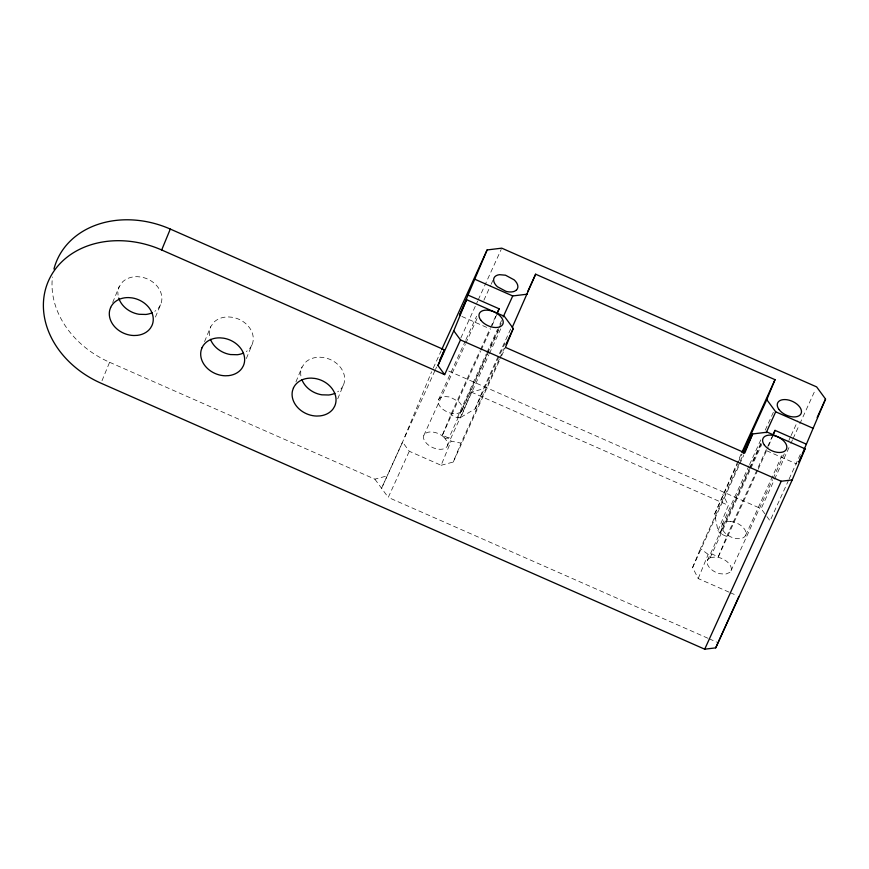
<?xml version="1.0" encoding="UTF-8"?>
<svg xmlns="http://www.w3.org/2000/svg" width="869" height="869" viewBox="0 0 869 869"><rect width="100%" height="100%" fill="white"/><g stroke="black" fill="none" stroke-linecap="round" stroke-linejoin="round"><path stroke-width="0.65" stroke-dasharray="4.34 3.26" d="M155.464 317.033L160.537 304.737A22.551 18.292 22.4 0 0 140.735 276.994L137.291 276.679A22.551 18.292 22.4 0 0 122.616 281.849L119.259 286.553L118.325 289.268A22.551 18.292 22.4 0 0 118.065 295.102M246.351 358.539L251.923 345.004A22.551 18.292 22.4 0 0 232.121 317.261L228.677 316.946A22.551 18.292 22.4 0 0 214.002 322.117L210.646 326.82L209.722 329.536A22.551 18.292 22.4 0 0 209.853 337.357M337.737 398.806L343.32 385.271A22.551 18.292 22.4 0 0 323.518 357.528L320.074 357.213A22.551 18.292 22.4 0 0 305.399 362.384L302.043 367.087L301.108 369.803A22.551 18.292 22.4 0 0 301.239 377.624M722.106 528.471L720.216 533.609L726.701 536.466L718.305 556.823L711.82 553.966L708.159 554.411L700.414 548.6L739.725 462.308M112.666 302.542L119.259 286.553M101.999 380.72L109.603 362.275A90.224 73.17 22.4 0 1 52.455 277.005M204.563 341.582L210.646 326.82M295.96 381.849L302.043 367.087M404.748 436.901L431.611 371.736M499.219 359.299L461.015 443.125L451.076 441.137L448.849 438.095L442.364 435.239L450.761 414.871L479.981 350.728M492.18 325.56L496.623 314.774M434.924 370.694L381.567 488.28L402.597 442.136L409.288 451.261L441.126 465.284L451.076 441.137M452.065 413.416L450.761 414.871L457.246 417.739L460.907 417.294L471.291 392.093L483.392 388.856L510.907 328.449M441.126 465.284L453.227 462.047L461.015 443.125M460.907 417.294L475.158 408.821L483.392 388.856M729.026 592.137L698.198 578.558L692.615 567.522L700.414 548.6M749.36 469.64L720.216 533.609L717.99 530.568L714.546 514.307L741.311 453.651M698.198 578.558L708.159 554.411M717.99 530.568L728.374 505.367L722.78 494.331M758.213 469.238L768.131 447.144M768.62 445.949L772.574 436.357M710.147 557.779L750.501 469.086M433.294 368.043L441.137 350.815M435.478 369.466L436.596 367.011M707.953 638.259L388.258 497.405L409.288 451.261M460.852 337.976L477.668 301.065M478.232 299.838L501.207 249.403M438.476 399.87L465.382 340.822M465.936 339.594L476.592 316.218M483.881 300.229L490.605 285.466M491.159 284.239L493.407 279.318M423.822 435.423L465.306 344.385M465.86 343.157L477.07 318.554M480.546 349.501L490.105 328.525M490.659 327.287L496.286 314.958M442.364 435.239L480.579 351.358M481.144 350.12L490.703 329.155M457.246 417.739L486.39 353.77M486.944 352.532L497.6 329.166M499.838 324.246L501.522 320.552M486.966 354.443L448.849 438.095L444.993 438.28M487.52 353.216L498.73 328.612M499.295 327.385L502.097 321.226M462.058 410.266L499.056 329.079M447.405 445.819L488.889 354.78M489.443 353.553L501.217 327.722M475.158 408.821L504.932 343.483M499.773 358.061L504.27 348.197M453.227 462.047L500.968 357.257M501.532 356.029L505.465 347.394M714.546 514.307L737.575 463.753M738.139 462.525L742.072 453.89M740.29 461.081L743.104 454.911M692.615 567.522L739.237 465.197M739.791 463.97L743.723 455.334M722.085 524.843L748.991 465.795M749.556 464.557L761.32 438.726M765.241 430.112L773.649 411.667M707.431 560.386L748.915 469.358M749.469 468.13L761.244 442.288M749.925 468.402L761.689 442.571M751.055 467.859L761.711 444.483M726.701 536.466L767.164 447.644M767.729 446.405L772.226 436.542M718.305 556.823L757.649 470.477M745.667 535.228L782.665 454.042M788.835 440.507L790.508 436.814M791.072 435.586L797.796 420.824M731.025 570.781L772.498 479.742M773.062 478.515L784.826 452.684M764.861 513.764L761.135 508.691L774.029 480.394M774.594 479.167L790.29 444.722M790.844 443.494L792.528 439.801M793.093 438.573L799.252 425.039M799.817 423.811L815.513 389.366M788.552 480.264L770.064 520.857L765.6 514.774M789.117 479.025L800.327 454.422M160.537 304.737L159.092 307.224A22.551 18.292 22.4 0 1 154.834 311.298M251.923 345.004L250.478 347.491A22.551 18.292 22.4 0 1 246.231 351.576M343.32 385.271L341.875 387.77A22.551 18.292 22.4 0 1 337.628 391.843M109.603 362.275L374.876 479.156L386.977 475.919M461.852 316.446L489.497 328.623M766.643 450.739L796.699 463.981M448.762 371.052L761.135 508.691M471.291 392.093L728.374 505.367M730.253 592.68L736.423 595.395M709.191 638.813L716.621 642.082M374.876 479.156L388.258 497.405M710.451 557.594L708.583 558.767A12.894 7.539 24.5 0 0 719.51 573.659L725.539 574.181L729.873 572.399A12.894 7.539 24.5 0 0 729.591 564.329L727.614 562.145A12.894 7.539 24.5 0 0 718.945 557.507L715.817 556.953L710.451 557.594M460.918 411.895C454.954 415.925 446.894 412.699 441.887 408.506A12.894 7.539 24.5 0 1 443.961 396.47L449.99 396.992L458.647 401.63A12.894 7.539 24.5 0 1 460.918 411.895M730.471 521.4L727.57 521.433A12.894 7.539 24.5 0 0 721.748 526.82C722.367 531.752 726.832 535.011 731.003 537.009A12.894 7.539 24.5 0 0 746.015 533.251A12.894 7.539 24.5 0 0 730.471 521.4M444.005 437.183L441.452 435.239A12.894 7.539 24.5 0 0 426.842 432.632A12.894 7.539 24.5 0 0 425.245 441.876L427.233 444.059A12.894 7.539 24.5 0 0 440.518 449.316A12.894 7.539 24.5 0 0 447.752 443.842L447.263 441.637L444.005 437.183"/><path stroke-width="1.3" d="M161.677 249.979L170.302 229.068L444.417 349.849L437.954 365.523L444.646 374.648L460.472 339.92L453.781 330.796L466.599 299.686L504.335 316.305L513.264 328.482L505.465 347.394L744.852 452.868L752.652 433.957L767.316 432.175L805.052 448.806L792.224 479.927L715.708 647.861L704.705 649.186L100.989 383.186A90.224 73.17 22.4 0 1 48.783 280.209A90.224 73.17 22.4 0 1 161.677 249.979L444.646 374.648M802.337 453.727L825.55 399.067L816.632 386.901L501.771 248.165L487.107 249.946L459.451 315.382L466.599 299.686M497.122 313.579L499.099 308.788L467.848 295.015M512.232 327.461L535.63 274.202L775.018 379.688L766.784 399.653L742.637 452.662M773.062 435.163L775.039 430.372L806.291 444.146M715.708 647.861L738.889 596.482M801.348 456.116L798.883 462.112L805.052 448.806M441.702 349.588L487.107 249.946M439.953 359.657L444.417 349.849M437.954 365.523L453.781 330.796M496.851 313.72L499.099 308.788M503.205 316.859L512.732 295.949L527.396 294.167M527.765 291.463L535.63 274.202M505.954 344.504L513.264 328.482M741.876 452.423L775.018 379.688M743.658 453.683L752.652 433.957M766.176 432.729L775.702 411.819L766.784 399.653M772.791 435.304L775.039 430.372M704.705 649.186L781.22 481.252L792.224 479.927M817.142 417.522L825.55 399.067M474.995 279.318L512.732 295.949M775.702 411.819L813.438 428.439M460.472 339.92L781.22 481.252M334.913 393.32A22.551 18.292 22.4 0 1 328.667 394.993L321.845 394.819A22.551 18.292 22.4 0 1 301.869 379.59M53.954 269.042A90.224 73.17 22.4 0 1 170.302 229.068M152.129 312.786A22.551 18.292 22.4 0 1 145.883 314.459L139.062 314.285A22.551 18.292 22.4 0 1 118.738 298.067M243.526 353.053A22.551 18.292 22.4 0 1 237.28 354.726L230.448 354.552A22.551 18.292 22.4 0 1 210.472 339.323M110.635 307.463L109.711 310.179A22.551 18.292 22.4 0 0 133.88 335.521L137.269 335.369A22.551 18.292 22.4 0 0 150.467 328.134L151.912 325.647A22.551 18.292 22.4 0 0 132.11 297.904L128.666 297.589A22.551 18.292 22.4 0 0 110.635 307.463M202.032 347.73L201.097 350.446A22.551 18.292 22.4 0 0 225.277 375.788L228.656 375.636A22.551 18.292 22.4 0 0 241.864 368.402L243.309 365.914A22.551 18.292 22.4 0 0 223.507 338.171L220.063 337.856A22.551 18.292 22.4 0 0 202.032 347.73M293.429 387.998L292.495 390.713A22.551 18.292 22.4 0 0 316.674 416.055L320.053 415.903A22.551 18.292 22.4 0 0 333.262 408.68L334.695 406.181A22.551 18.292 22.4 0 0 314.904 378.449L311.45 378.124A22.551 18.292 22.4 0 0 293.429 387.998M516.403 290.105L514.535 291.267A12.894 7.539 24.5 0 1 506.04 291.365L497.372 286.727A12.894 7.539 24.5 0 1 499.447 274.68L505.486 275.201L514.144 279.851A12.894 7.539 24.5 0 1 516.403 290.105M480.731 320.085A12.894 7.539 24.5 0 0 501.75 325.658A12.894 7.539 24.5 0 0 490.833 310.754A12.894 7.539 24.5 0 0 480.731 320.085M764.351 445.047A12.894 7.539 24.5 0 0 785.37 450.62A12.894 7.539 24.5 0 0 774.442 435.717A12.894 7.539 24.5 0 0 764.351 445.047M779.004 409.505A12.894 7.539 24.5 0 0 800.012 415.067A12.894 7.539 24.5 0 0 789.095 400.174A12.894 7.539 24.5 0 0 779.004 409.505"/></g></svg>
